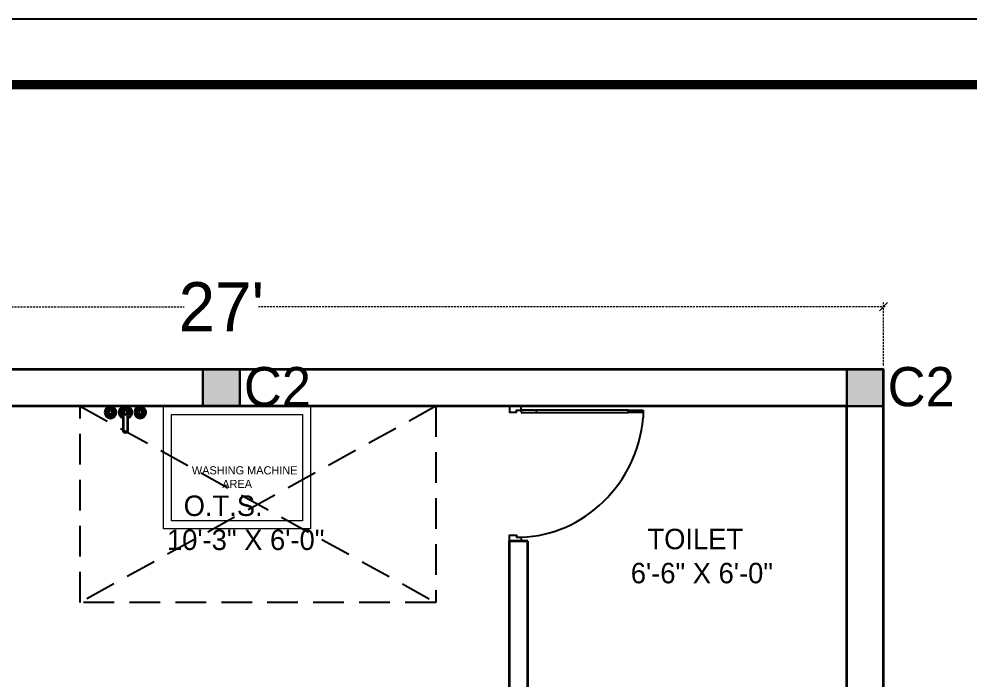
# Model space of a CAD drawing. Header units: millimetres. Extents: x -6808 to 215771, y -89660 to -16303.
# Drawn here: x 108232.6 to 108465.2, y -55591.2 to -55429.5 of the extents above; entities that cross this region are included whole.
import ezdxf

# ---------------------------------------------------------------- set-up
doc = ezdxf.new("R2010")
doc.units = ezdxf.units.MM
doc.header["$PDMODE"] = 35
doc.linetypes.add('ACAD_ISO10W100', pattern=[18, 12, -3, 0, -3])
doc.linetypes.add('DASHED', pattern=[0.75, 0.5, -0.25])
doc.layers.get('0').update_dxf_attribs({"color": 8})
doc.layers.add('AR.furniture', color=7, linetype='Continuous', lineweight=35, true_color=0x009e9e)
doc.layers.add('furniture layout', color=7, linetype='Continuous', lineweight=25, true_color=0x006161)
for name, color, linetype, lineweight in [('col.center', 5, 'ACAD_ISO10W100', 15), ('column', 5, 'Continuous', 30), ('dim2', 6, 'Continuous', 20), ('Projection', 190, 'DASHED', 25), ('text', 7, 'Continuous', 25), ('wall', 7, 'Continuous', 35)]:
    doc.layers.add(name, color=color, linetype=linetype, lineweight=lineweight)
doc.layers.add('FORMAT', color=7, linetype='Continuous')
doc.layers.add('NET 01', color=8, linetype='Continuous')
doc.styles.add('SAJ', font='eurr____.ttf')
doc.dimstyles.new('SAJ', dxfattribs={"dimtxt": 5, "dimasz": 2, "dimexe": 1, "dimexo": 1, "dimgap": 0.09375, "dimtad": 0, "dimdec": 1, "dimzin": 0, "dimdsep": 46, "dimlunit": 4, "dimtxsty": 'SAJ', "dimblk": 'OBLIQUE', "dimcen": 0.125, "dimdle": 0.375, "dimadec": 0, "dimazin": 0, "dimtfac": 1, "dimtdec": 1, "dimtofl": 0, "dimtmove": 0, "dimatfit": 3, "dimldrblk": 'OBLIQUE', "dimfxl": 1, "dimtolj": 1, "dimtzin": 0, "dimlwd": 5, "dimlwe": 5, "dimarcsym": 1})

# ---------------------------------------------------------------- blocks, each defined once
blk = doc.blocks.new('QEWFWE')
at = {"layer": 'NET 01'}
for p, q in [((238503.45, 15011.85), (238503.45, 15015.77)), ((238503.45, 15015.77), (238505.41, 15015.77)), ((238503.98, 15015.77), (238503.98, 15011.85)), ((238503.98, 15011.85), (238503.45, 15011.85)), ((238503.45, 15011.85), (238503.45, 14988.32)), ((238503.98, 14988.32), (238503.98, 15011.85)), ((238503.45, 14988.32), (238503.45, 14984.4)), ((238503.98, 14988.32), (238503.45, 14988.32)), ((238503.98, 14984.4), (238503.98, 14988.32)), ((238503.45, 14984.4), (238503.98, 14984.4))]:
    blk.add_line(p, q, dxfattribs=at)
for points in [[(238503.45, 14984.4), (238502.4, 14984.4), (238502.4, 14981.4), (238503.9, 14981.4), (238503.9, 14982.9), (238503.9, 14983.2), (238503.45, 14983.2)], [(238536.02, 14984.4), (238537.07, 14984.4), (238537.07, 14981.4), (238535.57, 14981.4), (238535.57, 14982.9), (238535.57, 14983.2), (238536.02, 14983.2)]]:
    blk.add_lwpolyline(points, close=True, dxfattribs=at)
blk.add_ellipse((238504.18, 14985.62), major_axis=(-29.27, 13.54), ratio=0.925766, start_param=-2.718612, end_param=-1.204625, dxfattribs=at)
blk = doc.blocks.new('_Oblique')
at = {"color": 0, "linetype": 'ByBlock', "lineweight": -2}
blk.add_line((-0.5, -0.5), (0.5, 0.5), dxfattribs=at)
blk = doc.blocks.new('*D2137')
at = {"layer": 'Defpoints', "color": 0, "transparency": 16777216}
for p in [(108120.09, -55499.88), (108120.09, -55515.23), (108444.09, -55515.23)]:
    blk.add_point(p, dxfattribs=at)
at = {"layer": 'dim2', "color": 0, "linetype": 'DASHED', "lineweight": 5, "transparency": 16777216}
for p, q in [((108120.09, -55514.23), (108120.09, -55498.88)), ((108444.09, -55514.23), (108444.09, -55498.88)), ((108119.71, -55499.88), (108272.99, -55499.88)), ((108444.46, -55499.88), (108291.18, -55499.88))]:
    blk.add_line(p, q, dxfattribs=at)
at = {"layer": 'dim2', "color": 0, "lineweight": 5, "transparency": 16777216, "xscale": 2, "yscale": 2, "zscale": 2, "rotation": 180}
blk.add_blockref('_Oblique', (108120.09, -55499.88), dxfattribs=at)
at = {"layer": 'dim2', "color": 0, "lineweight": 5, "transparency": 16777216, "xscale": 2, "yscale": 2, "zscale": 2}
blk.add_blockref('_Oblique', (108444.09, -55499.88), dxfattribs=at)
at = {"layer": 'dim2', "color": 0, "transparency": 16777216, "insert": (108282.09, -55499.88), "char_height": 12, "attachment_point": 5, "style": 'SAJ'}
blk.add_mtext("\\A1;27'", dxfattribs=at)
blk = doc.blocks.new('CVGDRF')
at = {"layer": 'AR.furniture'}
for p, q in [((91951.07, -21891.25), (91951.07, -21894.89)), ((91952.07, -21894.89), (91952.07, -21891.25)), ((91947.46, -21895.63), (91947.2, -21895.63)), ((91947.47, -21895.88), (91947.2, -21895.88)), ((91947.82, -21895.27), (91947.82, -21895)), ((91947.82, -21896.23), (91947.82, -21896.5)), ((91948.07, -21895.27), (91948.07, -21895)), ((91948.07, -21896.23), (91948.07, -21896.5)), ((91948.43, -21895.63), (91948.7, -21895.63)), ((91948.43, -21895.88), (91948.7, -21895.88)), ((91954.71, -21895.63), (91954.45, -21895.63)), ((91954.72, -21895.88), (91954.45, -21895.88)), ((91955.07, -21895.27), (91955.07, -21895)), ((91955.07, -21896.23), (91955.07, -21896.5)), ((91955.32, -21895.27), (91955.32, -21895)), ((91955.32, -21896.23), (91955.32, -21896.5)), ((91955.68, -21895.63), (91955.95, -21895.63)), ((91955.68, -21895.88), (91955.95, -21895.88))]:
    blk.add_line(p, q, dxfattribs=at)
for centre, radius in [((91947.95, -21895.75), 1.38), ((91947.95, -21894.75), 0.28), ((91955.2, -21895.75), 1.38), ((91955.2, -21894.75), 0.28), ((91946.95, -21895.75), 0.28), ((91947.95, -21895.75), 0.5), ((91947.95, -21896.75), 0.28), ((91948.95, -21895.75), 0.28), ((91951.57, -21895.75), 0.5), ((91954.2, -21895.75), 0.28), ((91955.2, -21895.75), 0.5), ((91955.2, -21896.75), 0.28), ((91956.2, -21895.75), 0.28)]:
    blk.add_circle(centre, radius, dxfattribs=at)
for centre, radius, start, end in [((91951.57, -21891.25), 0.5, 0, 180), ((91947.95, -21895.75), 1, 105.2407, 164.2093), ((91947.95, -21895.75), 1, 16.4413, 74.0789), ((91951.57, -21895.75), 1.5, 109.6514, 70.3603), ((91955.2, -21895.75), 1, 106.12, 164.0884), ((91955.2, -21895.75), 1, 16.2342, 73.9047), ((91947.95, -21895.75), 1, 196.2342, 253.9047), ((91947.95, -21895.75), 1, 286.12, 344.0884), ((91951.57, -21895.75), 1, 120.3431, 59.7554), ((91955.2, -21895.75), 1, 196.4413, 254.0789), ((91955.2, -21895.75), 1, 285.2407, 344.2093)]:
    blk.add_arc(centre, radius, start, end, dxfattribs=at)
blk = doc.blocks.new('A$C32B276F4')
at = {"layer": 'column'}
blk.add_hatch(color=256, dxfattribs=at).paths.add_polyline_path([(9, 0), (9, 9), (0, 9), (0, 0)])
for p, q in [((0, 0), (0, 9)), ((0, 9), (9, 9)), ((9, 9), (9, 0)), ((9, 0), (0, 0))]:
    blk.add_line(p, q, dxfattribs=at)
at = {"layer": 'col.center', "linetype": 'ByBlock', "insert": (10.02, 9.59), "char_height": 9.6, "width": 293.6941, "attachment_point": 1, "style": 'SAJ'}
blk.add_mtext('\\A1;{\\fCentury Gothic|b0|i0|c0|p34;C2}', dxfattribs=at)

msp = doc.modelspace()

# ---------------------------------------------------------------- linework, layer by layer
at = {"layer": 'FORMAT', "color": 0}
msp.add_lwpolyline([(107905.393, -55429.495), (107905.393, -56514.145), (108669.231, -56514.145), (108669.231, -55429.495)], close=True, dxfattribs=at)
msp.add_lwpolyline([(107905.393, -55429.495), (107905.393, -56514.145), (108669.231, -56514.145), (108669.231, -55429.495)], close=True, dxfattribs=at)
at = {"layer": 'FORMAT', "color": 0, "const_width": 2.24}
msp.add_lwpolyline([(107921.47, -55445.572), (107921.47, -56498.068), (108653.154, -56498.068), (108653.154, -55445.572)], close=True, dxfattribs=at)
msp.add_lwpolyline([(107921.47, -55445.572), (107921.47, -56498.068), (108653.154, -56498.068), (108653.154, -55445.572)], close=True, dxfattribs=at)
at = {"layer": 'furniture layout', "linetype": 'ByBlock', "lineweight": 13}
for points in [[(108267.912, -55524.227), (108303.912, -55524.227), (108303.912, -55554.227), (108267.912, -55554.227)], [(108267.912, -55524.227), (108303.912, -55524.227), (108303.912, -55554.227), (108267.912, -55554.227)], [(108269.912, -55526.227), (108301.912, -55526.227), (108301.912, -55552.227), (108269.912, -55552.227)]]:
    msp.add_lwpolyline(points, close=True, dxfattribs=at)
at = {"layer": 'Projection', "ltscale": 15}
for p, q in [((108247.585, -55524.227), (108334.585, -55572.227)), ((108334.585, -55524.227), (108247.585, -55572.227))]:
    msp.add_line(p, q, dxfattribs=at)
msp.add_lwpolyline([(108247.585, -55524.227), (108334.585, -55524.227), (108334.585, -55572.227), (108247.585, -55572.227)], close=True, dxfattribs=at)
at = {"layer": 'wall'}
for p, q in [((108435.085, -55524.227), (108129.085, -55524.227)), ((108435.085, -56226.227), (108435.085, -55524.227))]:
    msp.add_line(p, q, dxfattribs=at)
at = {"layer": 'wall', "color": 1}
for p, q in [((108357.085, -55557.227), (108352.585, -55557.227)), ((108352.585, -55596.227), (108352.585, -55557.227)), ((108357.085, -55596.227), (108357.085, -55557.227))]:
    msp.add_line(p, q, dxfattribs=at)
at = {"layer": 'wall'}
msp.add_lwpolyline([(108432.085, -56235.227), (108444.085, -56235.227), (108444.085, -55515.227), (108120.085, -55515.227), (108120.085, -56235.227), (108138.085, -56235.227)], dxfattribs=at)

# ---------------------------------------------------------------- block references
at = {"layer": 'AR.furniture', "xscale": -1, "rotation": 180}
msp.add_blockref('CVGDRF', (16307.043, -77421.479), dxfattribs=at)
at = {"layer": 'column'}
for p in [(108277.585, -55524.227), (108435.085, -55524.227)]:
    msp.add_blockref('A$C32B276F4', p, dxfattribs=at)
at = {"layer": 'wall', "color": 1, "xscale": 0.9518673649145052, "yscale": 0.9518673649145052, "zscale": 0.9518673649145052, "rotation": 270}
msp.add_blockref('QEWFWE', (94092.284, 171498.421), dxfattribs=at)

# ---------------------------------------------------------------- texts
at = {"layer": 'text', "ltscale": 2, "width": 244.74508, "attachment_point": 1, "style": 'SAJ'}
for s, insert, char_height in [('\\A1;{\\fCentury Gothic|b0|i0|c0|p34;  WASHING MACHINE\\P            AREA}', (108273.385, -55538.91), 2), ('\\A1;{\\fCentury Gothic|b0|i0|c0|p34; \\H0.83333x; O.T.S.\\P10\'-3" X 6\'-0"}', (108268.786, -55546.073), 6), ('\\A1;{\\fCentury Gothic|b0|i0|c0|p34; \\H0.83333x; TOILET\\P6\'-6" X 6\'-0"}', (108382.247, -55554.213), 6)]:
    msp.add_mtext(s, dxfattribs=dict(at, insert=insert, char_height=char_height))

# ---------------------------------------------------------------- dimensions: what is measured, and where the dimension line sits
at = {"layer": 'dim2'}
dim = msp.add_aligned_dim(p1=(108444.085, -55515.227), p2=(108120.085, -55515.227), distance=-15.347, dimstyle='SAJ', override={"dimtxt": 12}, dxfattribs=at)
dim.commit()
dim.dimension.update_dxf_attribs({"geometry": '*D2137', "text_midpoint": (108282.085, -55499.88)})

doc.saveas('drawing.dxf')
